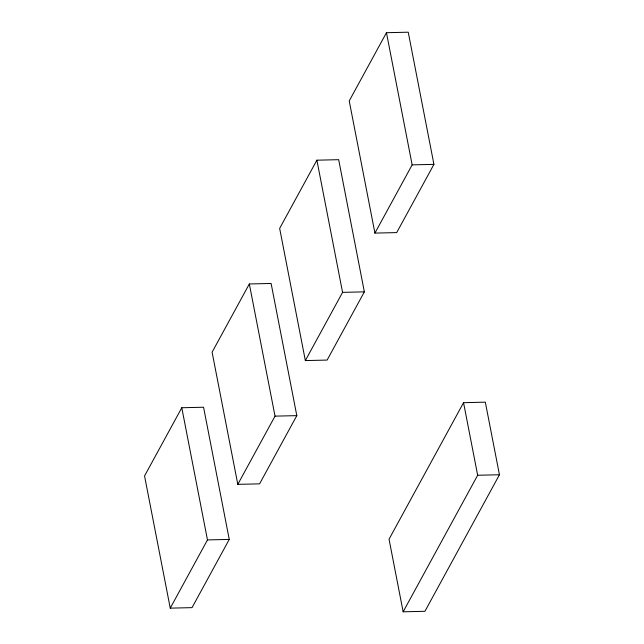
<?xml version="1.0" encoding="UTF-8"?>
<svg xmlns="http://www.w3.org/2000/svg" width="644" height="644" viewBox="0 0 644 644"><rect width="100%" height="100%" fill="white"/><g stroke="black" fill="none" stroke-linecap="round" stroke-linejoin="round"><path stroke-width="0.97" d="M181.785 407.741L144.554 475.964L170.249 608.137L192.033 607.638L229.256 539.414L203.568 407.241L181.785 407.741L207.473 539.914L170.249 608.137M249.333 283.964L212.109 352.179L237.797 484.352L259.58 483.853L296.812 415.638L271.116 283.465L249.333 283.964L275.028 416.137L237.797 484.352M316.888 160.187L279.657 228.403L305.345 360.576L327.128 360.077L364.359 291.861L338.672 159.68L316.888 160.187L342.576 292.36L305.345 360.576M386.456 32.699L349.225 100.923L374.921 233.096L396.704 232.589L433.927 164.373L408.24 32.2L386.456 32.699L412.152 164.872L374.921 233.096M463.551 402.677L389.04 539.213L403.144 611.8L424.927 611.301L499.446 474.757L485.334 402.17L463.551 402.677L477.663 475.256L403.144 611.8M412.152 164.872L433.927 164.373M342.576 292.36L364.359 291.861M275.028 416.137L296.812 415.638M477.663 475.256L499.446 474.757M207.473 539.914L229.256 539.414"/></g></svg>
